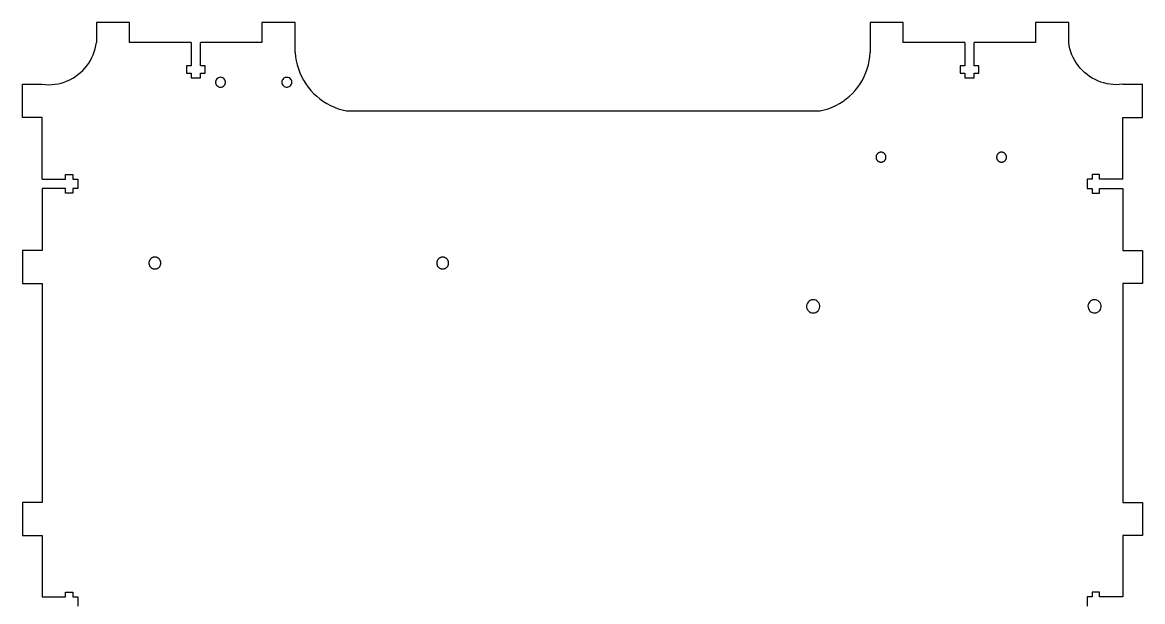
# Model space of a CAD drawing. Header units: centimetres. Extents: x 0 to 166, y 0 to 213.
# Drawn here: x 129.34 to 163.17, y 17.21 to 34.68 of the extents above; entities that cross this region are included whole.
import ezdxf

# ---------------------------------------------------------------- set-up
doc = ezdxf.new("R2010")
doc.units = ezdxf.units.CM
doc.header["$MEASUREMENT"] = 0
doc.layers.add('222 mks tft28 sbase dual 6mm v2_222 mks tft28 sbase dual 6mm', color=7, linetype='Continuous')

msp = doc.modelspace()

# ---------------------------------------------------------------- linework, layer by layer
at = {"layer": '222 mks tft28 sbase dual 6mm v2_222 mks tft28 sbase dual 6mm'}
for p, q in [((131.575, 34.684), (131.575, 34.077)), ((132.575, 34.684), (131.575, 34.684)), ((132.575, 34.077), (132.575, 34.684)), ((136.575, 34.684), (136.575, 34.073)), ((137.575, 34.684), (136.575, 34.684)), ((137.575, 33.773), (137.575, 34.684)), ((154.942, 34.684), (154.942, 33.777)), ((155.942, 34.684), (154.942, 34.684)), ((155.942, 34.077), (155.942, 34.684)), ((159.941, 34.684), (159.941, 34.077)), ((160.941, 34.684), (159.941, 34.684)), ((160.941, 34.077), (160.941, 34.684)), ((131.511, 33.798), (131.538, 33.89)), ((131.538, 33.89), (131.56, 33.983)), ((131.56, 33.983), (131.575, 34.077)), ((134.435, 34.077), (132.575, 34.077)), ((134.435, 34.077), (134.435, 33.377)), ((134.715, 33.377), (134.715, 34.077)), ((136.575, 34.073), (134.715, 34.077)), ((157.803, 34.077), (155.942, 34.077)), ((157.803, 34.077), (157.803, 33.377)), ((158.083, 33.377), (158.083, 34.077)), ((159.941, 34.077), (158.083, 34.077)), ((160.956, 33.983), (160.941, 34.077)), ((160.978, 33.89), (160.956, 33.983)), ((161.005, 33.799), (160.978, 33.89)), ((131.343, 33.456), (131.393, 33.537)), ((131.393, 33.537), (131.438, 33.622)), ((131.438, 33.622), (131.477, 33.709)), ((131.477, 33.709), (131.511, 33.798)), ((137.575, 33.773), (137.587, 33.647)), ((137.587, 33.647), (137.608, 33.523)), ((137.608, 33.523), (137.637, 33.401)), ((154.89, 33.406), (154.916, 33.529)), ((154.916, 33.529), (154.933, 33.652)), ((154.933, 33.652), (154.942, 33.777)), ((161.038, 33.709), (161.005, 33.799)), ((161.077, 33.622), (161.038, 33.709)), ((161.122, 33.538), (161.077, 33.622)), ((161.172, 33.457), (161.122, 33.538)), ((131.018, 33.108), (131.092, 33.169)), ((131.092, 33.169), (131.162, 33.234)), ((131.162, 33.234), (131.227, 33.304)), ((131.227, 33.304), (131.287, 33.378)), ((131.287, 33.378), (131.343, 33.456)), ((134.295, 33.377), (134.295, 33.157)), ((134.435, 33.377), (134.295, 33.377)), ((134.295, 33.157), (134.435, 33.157)), ((134.435, 33.157), (134.435, 33.007)), ((134.855, 33.377), (134.715, 33.377)), ((134.715, 33.157), (134.855, 33.157)), ((134.715, 33.007), (134.715, 33.157)), ((134.855, 33.157), (134.855, 33.377)), ((137.637, 33.401), (137.674, 33.28)), ((137.674, 33.28), (137.718, 33.163)), ((137.718, 33.163), (137.77, 33.048)), ((154.765, 33.053), (154.815, 33.168)), ((154.815, 33.168), (154.856, 33.286)), ((154.856, 33.286), (154.89, 33.406)), ((157.663, 33.377), (157.663, 33.157)), ((157.803, 33.377), (157.663, 33.377)), ((157.663, 33.157), (157.803, 33.157)), ((157.803, 33.157), (157.803, 33.007)), ((158.223, 33.377), (158.083, 33.377)), ((158.083, 33.157), (158.223, 33.157)), ((158.083, 33.007), (158.083, 33.157)), ((158.223, 33.157), (158.223, 33.377)), ((161.228, 33.379), (161.172, 33.457)), ((161.288, 33.305), (161.228, 33.379)), ((161.353, 33.235), (161.288, 33.305)), ((161.422, 33.17), (161.353, 33.235)), ((161.496, 33.109), (161.422, 33.17)), ((130.32, 32.817), (130.415, 32.833)), ((130.415, 32.833), (130.508, 32.855)), ((130.508, 32.855), (130.599, 32.883)), ((130.599, 32.883), (130.688, 32.917)), ((130.688, 32.917), (130.775, 32.956)), ((130.775, 32.956), (130.86, 33.002)), ((130.86, 33.002), (130.941, 33.052)), ((130.941, 33.052), (131.018, 33.108)), ((134.435, 33.007), (134.715, 33.007)), ((135.182, 32.924), (135.176, 32.893)), ((135.176, 32.893), (135.176, 32.862)), ((135.176, 32.862), (135.182, 32.831)), ((135.195, 32.952), (135.182, 32.924)), ((135.182, 32.831), (135.195, 32.802)), ((135.214, 32.978), (135.195, 32.952)), ((135.237, 32.999), (135.214, 32.978)), ((135.264, 33.014), (135.237, 32.999)), ((135.294, 33.024), (135.264, 33.014)), ((135.325, 33.027), (135.294, 33.024)), ((135.356, 33.024), (135.325, 33.027)), ((135.386, 33.014), (135.356, 33.024)), ((135.413, 32.999), (135.386, 33.014)), ((135.436, 32.978), (135.413, 32.999)), ((135.455, 32.952), (135.436, 32.978)), ((135.468, 32.924), (135.455, 32.952)), ((135.455, 32.802), (135.468, 32.831)), ((135.474, 32.893), (135.468, 32.924)), ((135.468, 32.831), (135.474, 32.862)), ((135.474, 32.862), (135.474, 32.893)), ((137.178, 32.908), (137.175, 32.877)), ((137.175, 32.877), (137.178, 32.846)), ((137.188, 32.938), (137.178, 32.908)), ((137.178, 32.846), (137.188, 32.816)), ((137.204, 32.965), (137.188, 32.938)), ((137.225, 32.989), (137.204, 32.965)), ((137.25, 33.007), (137.225, 32.989)), ((137.279, 33.02), (137.25, 33.007)), ((137.309, 33.026), (137.279, 33.02)), ((137.341, 33.026), (137.309, 33.026)), ((137.371, 33.02), (137.341, 33.026)), ((137.4, 33.007), (137.371, 33.02)), ((137.425, 32.989), (137.4, 33.007)), ((137.446, 32.965), (137.425, 32.989)), ((137.462, 32.938), (137.446, 32.965)), ((137.472, 32.908), (137.462, 32.938)), ((137.462, 32.816), (137.472, 32.846)), ((137.475, 32.877), (137.472, 32.908)), ((137.472, 32.846), (137.475, 32.877)), ((137.77, 33.048), (137.83, 32.937)), ((137.83, 32.937), (137.897, 32.831)), ((137.897, 32.831), (137.97, 32.728)), ((154.573, 32.731), (154.644, 32.834)), ((154.644, 32.834), (154.708, 32.941)), ((154.708, 32.941), (154.765, 33.053)), ((157.803, 33.007), (158.083, 33.007)), ((161.573, 33.053), (161.496, 33.109)), ((161.654, 33.003), (161.573, 33.053)), ((161.738, 32.957), (161.654, 33.003)), ((161.825, 32.918), (161.738, 32.957)), ((161.914, 32.884), (161.825, 32.918)), ((162.005, 32.856), (161.914, 32.884)), ((162.098, 32.834), (162.005, 32.856)), ((162.192, 32.818), (162.098, 32.834)), ((129.339, 32.817), (129.939, 32.817)), ((129.339, 31.817), (129.339, 32.817)), ((129.939, 32.817), (130.034, 32.807)), ((130.034, 32.807), (130.13, 32.805)), ((130.13, 32.805), (130.225, 32.808)), ((130.225, 32.808), (130.32, 32.817)), ((135.195, 32.802), (135.214, 32.777)), ((135.214, 32.777), (135.237, 32.756)), ((135.237, 32.756), (135.264, 32.74)), ((135.264, 32.74), (135.294, 32.731)), ((135.294, 32.731), (135.325, 32.727)), ((135.325, 32.727), (135.356, 32.731)), ((135.356, 32.731), (135.386, 32.74)), ((135.386, 32.74), (135.413, 32.756)), ((135.413, 32.756), (135.436, 32.777)), ((135.436, 32.777), (135.455, 32.802)), ((137.188, 32.816), (137.204, 32.789)), ((137.204, 32.789), (137.225, 32.766)), ((137.225, 32.766), (137.25, 32.747)), ((137.25, 32.747), (137.279, 32.735)), ((137.279, 32.735), (137.309, 32.728)), ((137.309, 32.728), (137.341, 32.728)), ((137.341, 32.728), (137.371, 32.735)), ((137.371, 32.735), (137.4, 32.747)), ((137.4, 32.747), (137.425, 32.766)), ((137.425, 32.766), (137.446, 32.789)), ((137.446, 32.789), (137.462, 32.816)), ((137.97, 32.728), (138.05, 32.631)), ((138.05, 32.631), (138.136, 32.54)), ((138.136, 32.54), (138.228, 32.454)), ((154.319, 32.455), (154.41, 32.542)), ((154.41, 32.542), (154.494, 32.634)), ((154.494, 32.634), (154.573, 32.731)), ((162.287, 32.808), (162.192, 32.818)), ((162.382, 32.805), (162.287, 32.808)), ((162.478, 32.808), (162.382, 32.805)), ((162.572, 32.817), (162.478, 32.808)), ((162.572, 32.817), (163.172, 32.817)), ((163.172, 31.817), (163.172, 32.817)), ((138.228, 32.454), (138.326, 32.374)), ((138.326, 32.374), (138.429, 32.301)), ((138.429, 32.301), (138.536, 32.235)), ((138.536, 32.235), (138.647, 32.176)), ((138.647, 32.176), (138.762, 32.125)), ((153.792, 32.124), (153.906, 32.176)), ((153.906, 32.176), (154.016, 32.235)), ((154.016, 32.235), (154.122, 32.302)), ((154.122, 32.302), (154.223, 32.375)), ((154.223, 32.375), (154.319, 32.455)), ((129.939, 31.817), (129.339, 31.817)), ((129.939, 29.953), (129.939, 31.817)), ((138.762, 32.125), (138.88, 32.081)), ((138.88, 32.081), (139, 32.045)), ((139, 32.045), (139.123, 32.017)), ((139.123, 32.017), (153.433, 32.016)), ((153.433, 32.016), (153.555, 32.044)), ((153.555, 32.044), (153.675, 32.08)), ((153.675, 32.08), (153.792, 32.124)), ((162.572, 31.817), (163.172, 31.817)), ((162.572, 29.953), (162.572, 31.817)), ((155.123, 30.637), (155.122, 30.627)), ((155.122, 30.627), (155.122, 30.617)), ((155.122, 30.617), (155.122, 30.607)), ((155.122, 30.607), (155.123, 30.598)), ((155.125, 30.646), (155.123, 30.637)), ((155.123, 30.598), (155.125, 30.588)), ((155.127, 30.656), (155.125, 30.646)), ((155.125, 30.588), (155.127, 30.578)), ((155.13, 30.665), (155.127, 30.656)), ((155.127, 30.578), (155.13, 30.569)), ((155.133, 30.675), (155.13, 30.665)), ((155.13, 30.569), (155.133, 30.56)), ((155.137, 30.684), (155.133, 30.675)), ((155.133, 30.56), (155.137, 30.551)), ((155.142, 30.692), (155.137, 30.684)), ((155.137, 30.551), (155.142, 30.542)), ((155.147, 30.701), (155.142, 30.692)), ((155.142, 30.542), (155.147, 30.534)), ((155.153, 30.709), (155.147, 30.701)), ((155.147, 30.534), (155.153, 30.526)), ((155.159, 30.716), (155.153, 30.709)), ((155.153, 30.526), (155.159, 30.518)), ((155.166, 30.723), (155.159, 30.716)), ((155.159, 30.518), (155.166, 30.511)), ((155.173, 30.73), (155.166, 30.723)), ((155.166, 30.511), (155.173, 30.504)), ((155.18, 30.736), (155.173, 30.73)), ((155.173, 30.504), (155.18, 30.498)), ((155.188, 30.742), (155.18, 30.736)), ((155.18, 30.498), (155.188, 30.493)), ((155.197, 30.747), (155.188, 30.742)), ((155.188, 30.493), (155.197, 30.487)), ((155.205, 30.752), (155.197, 30.747)), ((155.197, 30.487), (155.205, 30.483)), ((155.214, 30.756), (155.205, 30.752)), ((155.205, 30.483), (155.214, 30.479)), ((155.224, 30.759), (155.214, 30.756)), ((155.214, 30.479), (155.224, 30.475)), ((155.233, 30.762), (155.224, 30.759)), ((155.224, 30.475), (155.233, 30.472)), ((155.242, 30.764), (155.233, 30.762)), ((155.233, 30.472), (155.242, 30.47)), ((155.252, 30.766), (155.242, 30.764)), ((155.242, 30.47), (155.252, 30.469)), ((155.262, 30.767), (155.252, 30.766)), ((155.252, 30.469), (155.262, 30.468)), ((155.272, 30.767), (155.262, 30.767)), ((155.262, 30.468), (155.272, 30.467)), ((155.282, 30.767), (155.272, 30.767)), ((155.272, 30.467), (155.282, 30.468)), ((155.291, 30.766), (155.282, 30.767)), ((155.282, 30.468), (155.291, 30.469)), ((155.301, 30.764), (155.291, 30.766)), ((155.291, 30.469), (155.301, 30.47)), ((155.311, 30.762), (155.301, 30.764)), ((155.301, 30.47), (155.311, 30.472)), ((155.32, 30.759), (155.311, 30.762)), ((155.311, 30.472), (155.32, 30.475)), ((155.329, 30.756), (155.32, 30.759)), ((155.32, 30.475), (155.329, 30.479)), ((155.338, 30.752), (155.329, 30.756)), ((155.329, 30.479), (155.338, 30.483)), ((155.347, 30.747), (155.338, 30.752)), ((155.338, 30.483), (155.347, 30.487)), ((155.355, 30.742), (155.347, 30.747)), ((155.347, 30.487), (155.355, 30.493)), ((155.363, 30.736), (155.355, 30.742)), ((155.355, 30.493), (155.363, 30.498)), ((155.371, 30.73), (155.363, 30.736)), ((155.363, 30.498), (155.371, 30.504)), ((155.378, 30.723), (155.371, 30.73)), ((155.371, 30.504), (155.378, 30.511)), ((155.385, 30.716), (155.378, 30.723)), ((155.378, 30.511), (155.385, 30.518)), ((155.391, 30.709), (155.385, 30.716)), ((155.385, 30.518), (155.391, 30.526)), ((155.396, 30.701), (155.391, 30.709)), ((155.391, 30.526), (155.396, 30.534)), ((155.402, 30.692), (155.396, 30.701)), ((155.396, 30.534), (155.402, 30.542)), ((155.406, 30.684), (155.402, 30.692)), ((155.402, 30.542), (155.406, 30.551)), ((155.41, 30.675), (155.406, 30.684)), ((155.406, 30.551), (155.41, 30.56)), ((155.414, 30.665), (155.41, 30.675)), ((155.41, 30.56), (155.414, 30.569)), ((155.417, 30.656), (155.414, 30.665)), ((155.414, 30.569), (155.417, 30.578)), ((155.419, 30.646), (155.417, 30.656)), ((155.417, 30.578), (155.419, 30.588)), ((155.42, 30.637), (155.419, 30.646)), ((155.419, 30.588), (155.42, 30.598)), ((155.421, 30.627), (155.42, 30.637)), ((155.42, 30.598), (155.421, 30.607)), ((155.422, 30.617), (155.421, 30.627)), ((155.421, 30.607), (155.422, 30.617)), ((158.763, 30.637), (158.762, 30.627)), ((158.762, 30.627), (158.762, 30.617)), ((158.762, 30.617), (158.762, 30.607)), ((158.762, 30.607), (158.763, 30.598)), ((158.765, 30.646), (158.763, 30.637)), ((158.763, 30.598), (158.765, 30.588)), ((158.767, 30.656), (158.765, 30.646)), ((158.765, 30.588), (158.767, 30.578)), ((158.77, 30.665), (158.767, 30.656)), ((158.767, 30.578), (158.77, 30.569)), ((158.773, 30.675), (158.77, 30.665)), ((158.77, 30.569), (158.773, 30.56)), ((158.777, 30.684), (158.773, 30.675)), ((158.773, 30.56), (158.777, 30.551)), ((158.782, 30.692), (158.777, 30.684)), ((158.777, 30.551), (158.782, 30.542)), ((158.787, 30.701), (158.782, 30.692)), ((158.782, 30.542), (158.787, 30.534)), ((158.793, 30.709), (158.787, 30.701)), ((158.787, 30.534), (158.793, 30.526)), ((158.799, 30.716), (158.793, 30.709)), ((158.793, 30.526), (158.799, 30.518)), ((158.806, 30.723), (158.799, 30.716)), ((158.799, 30.518), (158.806, 30.511)), ((158.813, 30.73), (158.806, 30.723)), ((158.806, 30.511), (158.813, 30.504)), ((158.82, 30.736), (158.813, 30.73)), ((158.813, 30.504), (158.82, 30.498)), ((158.828, 30.742), (158.82, 30.736)), ((158.82, 30.498), (158.828, 30.493)), ((158.837, 30.747), (158.828, 30.742)), ((158.828, 30.493), (158.837, 30.487)), ((158.845, 30.752), (158.837, 30.747)), ((158.837, 30.487), (158.845, 30.483)), ((158.854, 30.756), (158.845, 30.752)), ((158.845, 30.483), (158.854, 30.479)), ((158.864, 30.759), (158.854, 30.756)), ((158.854, 30.479), (158.864, 30.475)), ((158.873, 30.762), (158.864, 30.759)), ((158.864, 30.475), (158.873, 30.472)), ((158.882, 30.764), (158.873, 30.762)), ((158.873, 30.472), (158.882, 30.47)), ((158.892, 30.766), (158.882, 30.764)), ((158.882, 30.47), (158.892, 30.469)), ((158.902, 30.767), (158.892, 30.766)), ((158.892, 30.469), (158.902, 30.468)), ((158.912, 30.767), (158.902, 30.767)), ((158.902, 30.468), (158.912, 30.467)), ((158.922, 30.767), (158.912, 30.767)), ((158.912, 30.467), (158.922, 30.468)), ((158.931, 30.766), (158.922, 30.767)), ((158.922, 30.468), (158.931, 30.469)), ((158.941, 30.764), (158.931, 30.766)), ((158.931, 30.469), (158.941, 30.47)), ((158.951, 30.762), (158.941, 30.764)), ((158.941, 30.47), (158.951, 30.472)), ((158.96, 30.759), (158.951, 30.762)), ((158.951, 30.472), (158.96, 30.475)), ((158.969, 30.756), (158.96, 30.759)), ((158.96, 30.475), (158.969, 30.479)), ((158.978, 30.752), (158.969, 30.756)), ((158.969, 30.479), (158.978, 30.483)), ((158.987, 30.747), (158.978, 30.752)), ((158.978, 30.483), (158.987, 30.487)), ((158.995, 30.742), (158.987, 30.747)), ((158.987, 30.487), (158.995, 30.493)), ((159.003, 30.736), (158.995, 30.742)), ((158.995, 30.493), (159.003, 30.498)), ((159.011, 30.73), (159.003, 30.736)), ((159.003, 30.498), (159.011, 30.504)), ((159.018, 30.723), (159.011, 30.73)), ((159.011, 30.504), (159.018, 30.511)), ((159.025, 30.716), (159.018, 30.723)), ((159.018, 30.511), (159.025, 30.518)), ((159.031, 30.709), (159.025, 30.716)), ((159.025, 30.518), (159.031, 30.526)), ((159.036, 30.701), (159.031, 30.709)), ((159.031, 30.526), (159.036, 30.534)), ((159.042, 30.692), (159.036, 30.701)), ((159.036, 30.534), (159.042, 30.542)), ((159.046, 30.684), (159.042, 30.692)), ((159.042, 30.542), (159.046, 30.551)), ((159.05, 30.675), (159.046, 30.684)), ((159.046, 30.551), (159.05, 30.56)), ((159.054, 30.665), (159.05, 30.675)), ((159.05, 30.56), (159.054, 30.569)), ((159.057, 30.656), (159.054, 30.665)), ((159.054, 30.569), (159.057, 30.578)), ((159.059, 30.646), (159.057, 30.656)), ((159.057, 30.578), (159.059, 30.588)), ((159.06, 30.637), (159.059, 30.646)), ((159.059, 30.588), (159.06, 30.598)), ((159.061, 30.627), (159.06, 30.637)), ((159.06, 30.598), (159.061, 30.607)), ((159.062, 30.617), (159.061, 30.627)), ((159.061, 30.607), (159.062, 30.617)), ((129.939, 29.953), (130.639, 29.953)), ((130.639, 29.953), (130.639, 30.093)), ((130.639, 30.093), (130.859, 30.093)), ((130.859, 30.093), (130.859, 29.953)), ((130.859, 29.953), (131.009, 29.953)), ((131.009, 29.953), (131.009, 29.673)), ((161.502, 29.953), (161.503, 29.673)), ((161.652, 29.953), (161.502, 29.953)), ((161.652, 30.093), (161.652, 29.953)), ((161.872, 30.093), (161.652, 30.093)), ((161.872, 29.953), (161.872, 30.093)), ((162.572, 29.953), (161.872, 29.953)), ((129.939, 29.673), (129.939, 27.805)), ((130.639, 29.673), (129.939, 29.673)), ((130.639, 29.533), (130.639, 29.673)), ((130.859, 29.533), (130.639, 29.533)), ((130.859, 29.673), (130.859, 29.533)), ((131.009, 29.673), (130.859, 29.673)), ((161.503, 29.673), (161.653, 29.673)), ((161.653, 29.673), (161.653, 29.533)), ((161.653, 29.533), (161.873, 29.533)), ((161.873, 29.533), (161.873, 29.673)), ((161.873, 29.673), (162.572, 29.673)), ((162.572, 29.673), (162.572, 27.805)), ((129.339, 27.805), (129.339, 26.805)), ((129.939, 27.805), (129.339, 27.805)), ((162.572, 27.805), (163.172, 27.805)), ((163.172, 27.805), (163.172, 26.805)), ((133.16, 27.435), (133.159, 27.423)), ((133.159, 27.423), (133.16, 27.411)), ((133.161, 27.446), (133.16, 27.435)), ((133.16, 27.411), (133.161, 27.399)), ((133.163, 27.458), (133.161, 27.446)), ((133.165, 27.47), (133.163, 27.458)), ((133.169, 27.481), (133.165, 27.47)), ((133.173, 27.492), (133.169, 27.481)), ((133.178, 27.503), (133.173, 27.492)), ((133.183, 27.513), (133.178, 27.503)), ((133.19, 27.523), (133.183, 27.513)), ((133.196, 27.533), (133.19, 27.523)), ((133.204, 27.542), (133.196, 27.533)), ((133.212, 27.55), (133.204, 27.542)), ((133.221, 27.558), (133.212, 27.55)), ((133.23, 27.566), (133.221, 27.558)), ((133.239, 27.573), (133.23, 27.566)), ((133.249, 27.579), (133.239, 27.573)), ((133.26, 27.584), (133.249, 27.579)), ((133.27, 27.589), (133.26, 27.584)), ((133.281, 27.593), (133.27, 27.589)), ((133.293, 27.597), (133.281, 27.593)), ((133.304, 27.599), (133.293, 27.597)), ((133.316, 27.601), (133.304, 27.599)), ((133.327, 27.603), (133.316, 27.601)), ((133.339, 27.603), (133.327, 27.603)), ((133.351, 27.603), (133.339, 27.603)), ((133.363, 27.601), (133.351, 27.603)), ((133.374, 27.599), (133.363, 27.601)), ((133.386, 27.597), (133.374, 27.599)), ((133.397, 27.593), (133.386, 27.597)), ((133.408, 27.589), (133.397, 27.593)), ((133.419, 27.584), (133.408, 27.589)), ((133.429, 27.579), (133.419, 27.584)), ((133.439, 27.573), (133.429, 27.579)), ((133.449, 27.566), (133.439, 27.573)), ((133.458, 27.558), (133.449, 27.566)), ((133.467, 27.55), (133.458, 27.558)), ((133.475, 27.542), (133.467, 27.55)), ((133.482, 27.533), (133.475, 27.542)), ((133.489, 27.523), (133.482, 27.533)), ((133.495, 27.513), (133.489, 27.523)), ((133.501, 27.503), (133.495, 27.513)), ((133.506, 27.492), (133.501, 27.503)), ((133.51, 27.481), (133.506, 27.492)), ((133.513, 27.47), (133.51, 27.481)), ((133.516, 27.458), (133.513, 27.47)), ((133.518, 27.446), (133.516, 27.458)), ((133.519, 27.435), (133.518, 27.446)), ((133.518, 27.399), (133.519, 27.411)), ((133.519, 27.423), (133.519, 27.435)), ((133.519, 27.411), (133.519, 27.423)), ((141.853, 27.435), (141.852, 27.423)), ((141.852, 27.423), (141.853, 27.411)), ((141.854, 27.447), (141.853, 27.435)), ((141.853, 27.411), (141.854, 27.4)), ((141.856, 27.458), (141.854, 27.447)), ((141.859, 27.47), (141.856, 27.458)), ((141.862, 27.481), (141.859, 27.47)), ((141.866, 27.492), (141.862, 27.481)), ((141.871, 27.503), (141.866, 27.492)), ((141.877, 27.513), (141.871, 27.503)), ((141.883, 27.523), (141.877, 27.513)), ((141.89, 27.533), (141.883, 27.523)), ((141.897, 27.542), (141.89, 27.533)), ((141.905, 27.55), (141.897, 27.542)), ((141.914, 27.558), (141.905, 27.55)), ((141.923, 27.566), (141.914, 27.558)), ((141.932, 27.573), (141.923, 27.566)), ((141.942, 27.579), (141.932, 27.573)), ((141.953, 27.584), (141.942, 27.579)), ((141.964, 27.589), (141.953, 27.584)), ((141.975, 27.593), (141.964, 27.589)), ((141.986, 27.597), (141.975, 27.593)), ((141.997, 27.6), (141.986, 27.597)), ((142.009, 27.601), (141.997, 27.6)), ((142.021, 27.603), (142.009, 27.601)), ((142.032, 27.603), (142.021, 27.603)), ((142.044, 27.603), (142.032, 27.603)), ((142.056, 27.601), (142.044, 27.603)), ((142.068, 27.6), (142.056, 27.601)), ((142.079, 27.597), (142.068, 27.6)), ((142.09, 27.593), (142.079, 27.597)), ((142.101, 27.589), (142.09, 27.593)), ((142.112, 27.584), (142.101, 27.589)), ((142.122, 27.579), (142.112, 27.584)), ((142.132, 27.573), (142.122, 27.579)), ((142.142, 27.566), (142.132, 27.573)), ((142.151, 27.558), (142.142, 27.566)), ((142.16, 27.55), (142.151, 27.558)), ((142.168, 27.542), (142.16, 27.55)), ((142.175, 27.533), (142.168, 27.542)), ((142.182, 27.523), (142.175, 27.533)), ((142.188, 27.513), (142.182, 27.523)), ((142.194, 27.503), (142.188, 27.513)), ((142.199, 27.492), (142.194, 27.503)), ((142.203, 27.481), (142.199, 27.492)), ((142.206, 27.47), (142.203, 27.481)), ((142.209, 27.458), (142.206, 27.47)), ((142.211, 27.447), (142.209, 27.458)), ((142.212, 27.435), (142.211, 27.447)), ((142.211, 27.4), (142.212, 27.411)), ((142.212, 27.423), (142.212, 27.435)), ((142.212, 27.411), (142.212, 27.423)), ((133.161, 27.399), (133.163, 27.388)), ((133.163, 27.388), (133.165, 27.376)), ((133.165, 27.376), (133.169, 27.365)), ((133.169, 27.365), (133.173, 27.354)), ((133.173, 27.354), (133.178, 27.343)), ((133.178, 27.343), (133.183, 27.333)), ((133.183, 27.333), (133.19, 27.323)), ((133.19, 27.323), (133.196, 27.313)), ((133.196, 27.313), (133.204, 27.304)), ((133.204, 27.304), (133.212, 27.296)), ((133.212, 27.296), (133.221, 27.288)), ((133.221, 27.288), (133.23, 27.28)), ((133.23, 27.28), (133.239, 27.273)), ((133.239, 27.273), (133.249, 27.267)), ((133.249, 27.267), (133.26, 27.262)), ((133.26, 27.262), (133.27, 27.257)), ((133.27, 27.257), (133.281, 27.253)), ((133.281, 27.253), (133.293, 27.249)), ((133.293, 27.249), (133.304, 27.246)), ((133.304, 27.246), (133.316, 27.244)), ((133.316, 27.244), (133.327, 27.243)), ((133.327, 27.243), (133.339, 27.243)), ((133.339, 27.243), (133.351, 27.243)), ((133.351, 27.243), (133.363, 27.244)), ((133.363, 27.244), (133.374, 27.246)), ((133.374, 27.246), (133.386, 27.249)), ((133.386, 27.249), (133.397, 27.253)), ((133.397, 27.253), (133.408, 27.257)), ((133.408, 27.257), (133.419, 27.262)), ((133.419, 27.262), (133.429, 27.267)), ((133.429, 27.267), (133.439, 27.273)), ((133.439, 27.273), (133.449, 27.28)), ((133.449, 27.28), (133.458, 27.288)), ((133.458, 27.288), (133.467, 27.296)), ((133.467, 27.296), (133.475, 27.304)), ((133.475, 27.304), (133.482, 27.313)), ((133.482, 27.313), (133.489, 27.323)), ((133.489, 27.323), (133.495, 27.333)), ((133.495, 27.333), (133.501, 27.343)), ((133.501, 27.343), (133.506, 27.354)), ((133.506, 27.354), (133.51, 27.365)), ((133.51, 27.365), (133.513, 27.376)), ((133.513, 27.376), (133.516, 27.388)), ((133.516, 27.388), (133.518, 27.399)), ((141.854, 27.4), (141.856, 27.388)), ((141.856, 27.388), (141.859, 27.376)), ((141.859, 27.376), (141.862, 27.365)), ((141.862, 27.365), (141.866, 27.354)), ((141.866, 27.354), (141.871, 27.343)), ((141.871, 27.343), (141.877, 27.333)), ((141.877, 27.333), (141.883, 27.323)), ((141.883, 27.323), (141.89, 27.313)), ((141.89, 27.313), (141.897, 27.304)), ((141.897, 27.304), (141.905, 27.296)), ((141.905, 27.296), (141.914, 27.288)), ((141.914, 27.288), (141.923, 27.28)), ((141.923, 27.28), (141.932, 27.273)), ((141.932, 27.273), (141.942, 27.267)), ((141.942, 27.267), (141.953, 27.262)), ((141.953, 27.262), (141.964, 27.257)), ((141.964, 27.257), (141.975, 27.253)), ((141.975, 27.253), (141.986, 27.249)), ((141.986, 27.249), (141.997, 27.246)), ((141.997, 27.246), (142.009, 27.245)), ((142.009, 27.245), (142.021, 27.243)), ((142.021, 27.243), (142.032, 27.243)), ((142.032, 27.243), (142.044, 27.243)), ((142.044, 27.243), (142.056, 27.245)), ((142.056, 27.245), (142.068, 27.246)), ((142.068, 27.246), (142.079, 27.249)), ((142.079, 27.249), (142.09, 27.253)), ((142.09, 27.253), (142.101, 27.257)), ((142.101, 27.257), (142.112, 27.262)), ((142.112, 27.262), (142.122, 27.267)), ((142.122, 27.267), (142.132, 27.273)), ((142.132, 27.273), (142.142, 27.28)), ((142.142, 27.28), (142.151, 27.288)), ((142.151, 27.288), (142.16, 27.296)), ((142.16, 27.296), (142.168, 27.304)), ((142.168, 27.304), (142.175, 27.313)), ((142.175, 27.313), (142.182, 27.323)), ((142.182, 27.323), (142.188, 27.333)), ((142.188, 27.333), (142.194, 27.343)), ((142.194, 27.343), (142.199, 27.354)), ((142.199, 27.354), (142.203, 27.365)), ((142.203, 27.365), (142.206, 27.376)), ((142.206, 27.376), (142.209, 27.388)), ((142.209, 27.388), (142.211, 27.4)), ((129.339, 26.805), (129.939, 26.805)), ((129.939, 26.805), (129.939, 20.197)), ((162.572, 26.805), (162.572, 20.197)), ((163.172, 26.805), (162.572, 26.805)), ((153.031, 26.174), (153.023, 26.133)), ((153.023, 26.133), (153.024, 26.091)), ((153.024, 26.091), (153.034, 26.05)), ((153.047, 26.212), (153.031, 26.174)), ((153.071, 26.247), (153.047, 26.212)), ((153.101, 26.275), (153.071, 26.247)), ((153.137, 26.297), (153.101, 26.275)), ((153.177, 26.311), (153.137, 26.297)), ((153.218, 26.316), (153.177, 26.311)), ((153.26, 26.312), (153.218, 26.316)), ((153.3, 26.3), (153.26, 26.312)), ((153.337, 26.28), (153.3, 26.3)), ((153.368, 26.253), (153.337, 26.28)), ((153.393, 26.22), (153.368, 26.253)), ((153.411, 26.182), (153.393, 26.22)), ((153.398, 26.02), (153.414, 26.058)), ((153.421, 26.141), (153.411, 26.182)), ((153.414, 26.058), (153.422, 26.099)), ((153.422, 26.099), (153.421, 26.141)), ((161.53, 26.169), (161.523, 26.127)), ((161.523, 26.127), (161.525, 26.086)), ((161.525, 26.086), (161.535, 26.045)), ((161.545, 26.208), (161.53, 26.169)), ((161.568, 26.243), (161.545, 26.208)), ((161.598, 26.272), (161.568, 26.243)), ((161.633, 26.294), (161.598, 26.272)), ((161.672, 26.309), (161.633, 26.294)), ((161.713, 26.315), (161.672, 26.309)), ((161.755, 26.313), (161.713, 26.315)), ((161.795, 26.302), (161.755, 26.313)), ((161.833, 26.283), (161.795, 26.302)), ((161.865, 26.256), (161.833, 26.283)), ((161.891, 26.223), (161.865, 26.256)), ((161.91, 26.186), (161.891, 26.223)), ((161.9, 26.024), (161.915, 26.062)), ((161.92, 26.145), (161.91, 26.186)), ((161.915, 26.062), (161.922, 26.104)), ((161.922, 26.104), (161.92, 26.145)), ((153.034, 26.05), (153.051, 26.012)), ((153.051, 26.012), (153.077, 25.979)), ((153.077, 25.979), (153.108, 25.952)), ((153.108, 25.952), (153.145, 25.932)), ((153.145, 25.932), (153.185, 25.92)), ((153.185, 25.92), (153.227, 25.916)), ((153.227, 25.916), (153.268, 25.921)), ((153.268, 25.921), (153.308, 25.935)), ((153.308, 25.935), (153.343, 25.957)), ((153.343, 25.957), (153.374, 25.985)), ((153.374, 25.985), (153.398, 26.02)), ((161.535, 26.045), (161.554, 26.008)), ((161.554, 26.008), (161.58, 25.975)), ((161.58, 25.975), (161.612, 25.949)), ((161.612, 25.949), (161.649, 25.929)), ((161.649, 25.929), (161.69, 25.918)), ((161.69, 25.918), (161.732, 25.916)), ((161.732, 25.916), (161.773, 25.922)), ((161.773, 25.922), (161.812, 25.937)), ((161.812, 25.937), (161.847, 25.959)), ((161.847, 25.959), (161.877, 25.989)), ((161.877, 25.989), (161.9, 26.024)), ((129.939, 20.197), (129.339, 20.197)), ((129.339, 20.197), (129.339, 19.197)), ((162.572, 20.197), (163.172, 20.197)), ((163.172, 20.197), (163.172, 19.197)), ((129.339, 19.197), (129.939, 19.197)), ((129.939, 19.197), (129.939, 17.347)), ((162.572, 19.197), (162.572, 17.347)), ((163.172, 19.197), (162.572, 19.197)), ((129.939, 17.347), (130.639, 17.347)), ((130.639, 17.487), (130.859, 17.487)), ((130.639, 17.347), (130.639, 17.487)), ((130.859, 17.487), (130.859, 17.347)), ((130.859, 17.347), (131.009, 17.347)), ((131.009, 17.347), (131.009, 17.067)), ((161.502, 17.347), (161.503, 17.067)), ((161.652, 17.347), (161.502, 17.347)), ((161.652, 17.487), (161.652, 17.347)), ((161.872, 17.487), (161.652, 17.487)), ((161.872, 17.347), (161.872, 17.487)), ((162.572, 17.347), (161.872, 17.347))]:
    msp.add_line(p, q, dxfattribs=at)

doc.saveas('drawing.dxf')
